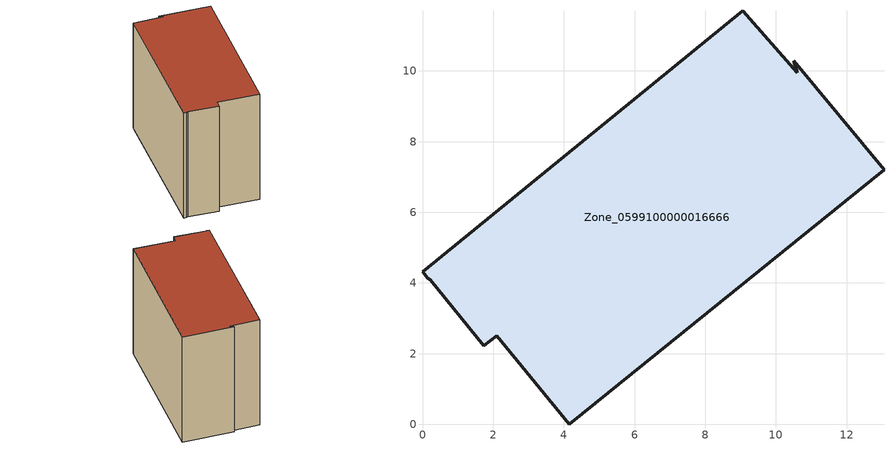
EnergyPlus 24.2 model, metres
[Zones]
Zone_0599100000016666
 floor ground (C_G): 1.73,2.22 0.22,4.1 0.15,4.13 0,4.32 9.07,11.71 10.6,9.95 10.51,10.29 13.06,7.21 4.15,0 2.1,2.51 z0
 wall outside (C_F): 9.07,11.71 0,4.32 0.15,4.13 0.22,4.1 1.73,2.22 2.1,2.51 4.15,0 13.06,7.21 10.51,10.29 10.6,9.95 9.07,11.71 z0:9.42
 roof outside (C_R): 0.15,4.13 0.22,4.1 1.73,2.22 2.1,2.51 4.15,0 13.06,7.21 10.51,10.29 10.6,9.95 9.07,11.71 0,4.32 z9.42
[BUILDING]
Pand.0599100000016666: North Axis=0; Terrain=City; Loads Convergence Tolerance Value=0.04; Temperature Convergence Tolerance Value=0.4; Solar Distribution=FullExterior; Maximum Number of Warmup Days=25; Minimum Number of Warmup Days=1
[Site:Location]
Rotterdam.The.Hague.AP_ZH_NLD Design_Conditions: Latitude=51.96; Longitude=4.45; Time Zone=1; Elevation=-4.5
[SITE:GROUNDTEMPERATURE:BUILDINGSURFACE]
18, 18, 18, 18, 18, 18, 18, 18, 18, 18, 18, 18
[MATERIAL] Thermal Absorptance=0.9; Solar Absorptance=0.7; Visible Absorptance=0.7
Name | Roughness | Thickness | Conductivity | Density | Specific Heat
G.TI.1946 | MediumSmooth | 0.15 | 1 | 540 | 1210
F.TI.1946 | Rough | 0.3 | 0.857143 | 1920 | 840
R.TI.1946 | MediumRough | 0.2 | 0.1 | 1500 | 1000
[CONSTRUCTION]
C_G: G.TI.1946
C_F: F.TI.1946
C_R: R.TI.1946
[ZONE]
Zone_0599100000016666: Type=1; Multiplier=1; Ceiling Height=Autocalculate; Volume=Autocalculate; Floor Area=autocalculate; Part of Total Floor Area=Yes
[ZONEINFILTRATION:DESIGNFLOWRATE]
Infil_Zone_0599100000016666: Zone or ZoneList or Space or SpaceList=Zone_0599100000016666; Schedule=AlwaysOn; Design Flow Rate Calculation Method=Flow/Area; Flow Rate per Floor Area=0.003; Constant Term Coefficient=1; Temperature Term Coefficient=0; Velocity Term Coefficient=0; Velocity Squared Term Coefficient=0
[HVACTEMPLATE:ZONE:IDEALLOADSAIRSYSTEM]
Zone_0599100000016666: Maximum Heating Supply Air Temperature=50; Minimum Cooling Supply Air Temperature=13; Maximum Heating Supply Air Humidity Ratio=0.0156; Minimum Cooling Supply Air Humidity Ratio=0.0077; Heating Limit=NoLimit; Cooling Limit=NoLimit; Dehumidification Control Type=ConstantSensibleHeatRatio; Cooling Sensible Heat Ratio=0.7; Dehumidification Setpoint=60; Humidification Control Type=None; Humidification Setpoint=30; Outdoor Air Method=None; Outdoor Air Flow Rate per Person=0.00944; Outdoor Air Flow Rate per Zone Floor Area=0; Outdoor Air Flow Rate per Zone=0; Demand Controlled Ventilation Type=None; Outdoor Air Economizer Type=NoEconomizer; Heat Recovery Type=None; Sensible Heat Recovery Effectiveness=0.7; Latent Heat Recovery Effectiveness=0.65
[ZONECONTROL:THERMOSTAT]
ThermostatControl_Zone_0599100000016666: Zone or ZoneList=Zone_0599100000016666; Control Type Schedule=DualSetpointControlType; Control 1=Thermostat_Zone_0599100000016666; Temperature Difference Between Cutout And Setpoint=0
[THERMOSTATSETPOINT:DUALSETPOINT]
Thermostat_Zone_0599100000016666: Heating Setpoint Temperature Schedule=HeatingSetpoint_Zone_0599100000016666; Cooling Setpoint Temperature Schedule=CoolingSetpoint_Zone_0599100000016666
[SCHEDULE:COMPACT]
HeatingSetpoint_Zone_0599100000016666: Through: 12/31, For: AllDays, Until: 24:00, 21
CoolingSetpoint_Zone_0599100000016666: Through: 12/31, For: AllDays, Until: 24:00, 24
DualSetpointControlType: Through: 12/31, For: AllDays, Until: 24:00, 4
AlwaysOn: Through: 12/31, For: AllDays, Until: 24:00, 1
